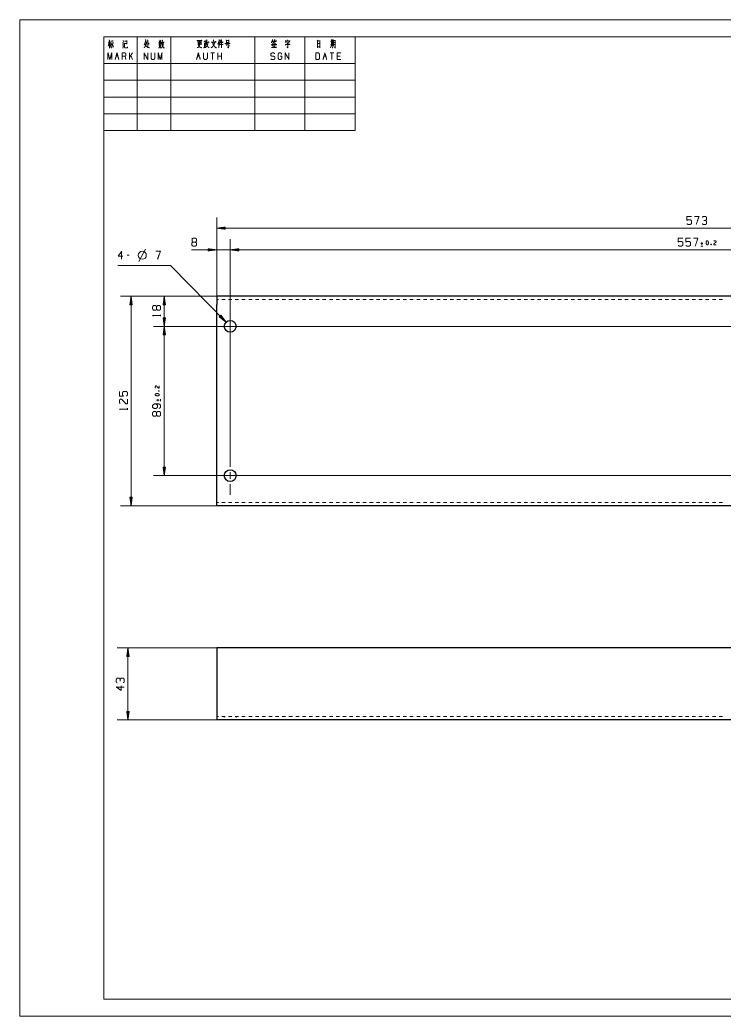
# Model space of a CAD drawing. Header units: millimetres. Extents: x 0 to 420, y 0 to 297.
# Drawn here: x 0 to 210, y 0 to 297 of the extents above; entities that cross this region are included whole.
import ezdxf

# ---------------------------------------------------------------- set-up
doc = ezdxf.new("R2010")
doc.units = ezdxf.units.MM
doc.layers.add('101', color=7, linetype='Continuous', true_color=0xffffff)

msp = doc.modelspace()

# ---------------------------------------------------------------- linework, layer by layer
at = {"layer": '101', "color": 133, "linetype": 'Continuous', "lineweight": 18}
for p, q in [((0, 297), (0, 0)), ((420, 297), (0, 297)), ((25, 292), (25, 264)), ((25, 292), (100, 292)), ((25, 292), (100, 292)), ((25, 292), (100, 292)), ((415, 292), (25, 292)), ((25, 292), (25, 5)), ((35, 292), (35, 264)), ((45, 292), (45, 264)), ((70, 292), (70, 264)), ((85, 292), (85, 264)), ((100, 292), (100, 264)), ((25, 284), (100, 284)), ((25, 279), (100, 279)), ((25, 274), (100, 274)), ((25, 269), (100, 269)), ((25, 264), (100, 264)), ((25, 5), (415, 5)), ((0, 0), (420, 0))]:
    msp.add_line(p, q, dxfattribs=at)
at = {"layer": '101', "color": 72, "linetype": 'Continuous', "lineweight": 18}
for p, q in [((93.22, 291.13), (93.33, 290.98)), ((26.57, 290.3), (26.35, 289.18)), ((26.36, 290.36), (26.98, 290.36)), ((26.69, 290.14), (26.91, 289.66)), ((27.11, 289.78), (26.88, 288.91)), ((27.56, 289.76), (27.87, 288.87)), ((30.65, 288.62), (30.93, 289.08)), ((30.74, 290.88), (30.87, 290.49)), ((31.13, 290.07), (31.22, 289.97)), ((37.42, 290.41), (37.77, 290.41)), ((41.4, 289.47), (42.16, 289.47)), ((41.69, 290.2), (41.43, 289.78)), ((41.53, 290.78), (41.66, 290.49)), ((41.88, 290.18), (42.11, 289.91)), ((42.14, 290.82), (41.95, 290.49)), ((53.1, 289.76), (53.98, 289.76)), ((53.11, 290.49), (53.99, 290.49)), ((53.11, 290.14), (53.98, 290.14)), ((54.01, 290.63), (54.01, 289.56)), ((55, 290.16), (55, 288.89)), ((55.02, 290.01), (55.35, 290.01)), ((55.4, 290.82), (55.37, 289.89)), ((59.27, 290.28), (59.27, 288.65)), ((61.56, 290.86), (62.32, 290.86)), ((61.56, 290.28), (62.32, 290.28)), ((61.73, 289.91), (61.56, 289.33)), ((61.6, 289.56), (62.33, 289.56)), ((62.33, 291.05), (62.33, 290.09)), ((75.31, 289.52), (75.48, 289.02)), ((75.35, 289.72), (76.07, 289.72)), ((75.6, 289.62), (75.76, 289.2)), ((76.13, 289.56), (75.92, 288.89)), ((76.04, 290.67), (76.21, 290.34)), ((92.92, 289.33), (92.65, 288.71)), ((92.86, 289.95), (93.25, 289.95)), ((93.18, 289.37), (93.28, 289.04)), ((93.75, 288.94), (94, 288.69)), ((28.66, 286.17), (29.22, 286.17)), ((31.62, 285.18), (31.34, 286.17)), ((33.59, 287.14), (32.63, 285.78)), ((32.63, 285.18), (32.63, 287.14)), ((33.59, 285.18), (33.04, 286.36)), ((52.94, 286.17), (53.49, 286.17)), ((58.02, 287.14), (56.9, 287.14)), ((57.46, 287.14), (57.46, 285.18)), ((59.02, 285.18), (59.02, 287.14)), ((60.14, 286.17), (59.02, 286.17)), ((60.14, 285.18), (60.14, 287.14)), ((90.65, 286.17), (91.2, 286.17)), ((93.6, 287.14), (92.49, 287.14)), ((93.05, 287.14), (93.05, 285.18)), ((95.45, 286.17), (94.61, 286.17)), ((203.62, 230.36), (203.06, 230.36)), ((203.06, 229.58), (203.62, 229.58)), ((203.34, 230.76), (203.34, 229.96)), ((206.05, 230.19), (206.13, 229.98)), ((32.61, 226.84), (31.94, 226.84)), ((35.45, 225), (37.45, 228.65)), ((41.95, 208.66), (41.95, 209.08)), ((41.32, 186.35), (41.54, 186.43)), ((32.04, 180.77), (32.04, 181.2)), ((40.75, 183.64), (41.55, 183.64)), ((41.15, 183.93), (41.15, 183.36)), ((41.94, 183.36), (41.94, 183.93))]:
    msp.add_line(p, q, dxfattribs=at)
at = {"layer": '101', "color": 22, "linetype": 'Continuous', "lineweight": 18}
for p, q in [((58.7, 212.14), (58.7, 238.1)), ((61.24, 235.26), (58.7, 234.92)), ((58.7, 234.92), (345.2, 234.92)), ((58.7, 234.92), (61.24, 234.59)), ((61.24, 234.95), (58.89, 234.95)), ((61.24, 234.9), (58.89, 234.9)), ((61.24, 235), (59.28, 235)), ((61.24, 234.84), (59.28, 234.84)), ((61.24, 235.05), (59.66, 235.05)), ((61.24, 234.79), (59.66, 234.79)), ((61.24, 235.1), (60.05, 235.1)), ((61.24, 234.74), (60.05, 234.74)), ((61.24, 235.15), (60.43, 235.15)), ((61.24, 234.69), (60.43, 234.69)), ((61.24, 235.2), (60.82, 235.2)), ((61.24, 234.64), (60.82, 234.64)), ((61.24, 235.25), (61.21, 235.25)), ((61.24, 235.25), (61.21, 235.25)), ((61.24, 234.59), (61.24, 235.26)), ((61.24, 234.59), (61.21, 234.59)), ((61.24, 234.59), (61.21, 234.59)), ((58.7, 228.46), (56.16, 228.8)), ((56.16, 228.8), (56.16, 228.13)), ((56.16, 228.79), (56.19, 228.79)), ((56.16, 228.79), (56.19, 228.79)), ((56.16, 228.74), (56.57, 228.74)), ((56.16, 228.69), (56.96, 228.69)), ((58.7, 212.14), (58.7, 231.64)), ((62.7, 211.41), (62.7, 231.64)), ((62.7, 166.91), (62.7, 231.64)), ((65.24, 228.8), (62.7, 228.46)), ((65.24, 228.8), (62.7, 228.46)), ((65.24, 228.69), (64.43, 228.69)), ((65.24, 228.69), (64.43, 228.69)), ((65.24, 228.74), (64.82, 228.74)), ((65.24, 228.74), (64.82, 228.74)), ((65.24, 228.79), (65.21, 228.79)), ((65.24, 228.79), (65.21, 228.79)), ((65.24, 228.79), (65.21, 228.79)), ((65.24, 228.79), (65.21, 228.79)), ((65.24, 228.13), (65.24, 228.8)), ((65.24, 228.13), (65.24, 228.8)), ((70.63, 228.46), (51.13, 228.46)), ((56.16, 228.64), (57.35, 228.64)), ((56.16, 228.59), (57.73, 228.59)), ((56.16, 228.54), (58.12, 228.54)), ((56.16, 228.49), (58.5, 228.49)), ((56.16, 228.13), (58.7, 228.46)), ((56.16, 228.44), (58.5, 228.44)), ((56.16, 228.39), (58.12, 228.39)), ((56.16, 228.34), (57.73, 228.34)), ((56.16, 228.29), (57.35, 228.29)), ((56.16, 228.24), (56.96, 228.24)), ((56.16, 228.18), (56.57, 228.18)), ((56.16, 228.13), (56.19, 228.13)), ((56.16, 228.13), (56.19, 228.13)), ((62.7, 228.46), (341.2, 228.46)), ((62.7, 228.46), (65.24, 228.13)), ((62.7, 228.46), (65.24, 228.13)), ((65.24, 228.49), (62.89, 228.49)), ((65.24, 228.49), (62.89, 228.49)), ((65.24, 228.44), (62.89, 228.44)), ((65.24, 228.44), (62.89, 228.44)), ((65.24, 228.54), (63.28, 228.54)), ((65.24, 228.54), (63.28, 228.54)), ((65.24, 228.39), (63.28, 228.39)), ((65.24, 228.39), (63.28, 228.39)), ((65.24, 228.59), (63.66, 228.59)), ((65.24, 228.59), (63.66, 228.59)), ((65.24, 228.34), (63.66, 228.34)), ((65.24, 228.34), (63.66, 228.34)), ((65.24, 228.64), (64.05, 228.64)), ((65.24, 228.64), (64.05, 228.64)), ((65.24, 228.29), (64.05, 228.29)), ((65.24, 228.29), (64.05, 228.29)), ((65.24, 228.24), (64.43, 228.24)), ((65.24, 228.24), (64.43, 228.24)), ((65.24, 228.18), (64.82, 228.18)), ((65.24, 228.18), (64.82, 228.18)), ((65.24, 228.13), (65.21, 228.13)), ((65.24, 228.13), (65.21, 228.13)), ((65.24, 228.13), (65.21, 228.13)), ((65.24, 228.13), (65.21, 228.13)), ((44.87, 223.75), (29.15, 223.75)), ((61.47, 206.89), (44.87, 223.75)), ((58.7, 214.64), (29.95, 214.64)), ((33.13, 214.64), (32.8, 212.1)), ((33.05, 212.1), (33.05, 214.06)), ((33.1, 212.1), (33.1, 214.45)), ((33.46, 212.1), (33.13, 214.64)), ((33.13, 214.64), (33.13, 152.14)), ((33.15, 212.1), (33.15, 214.45)), ((33.21, 212.1), (33.21, 214.06)), ((58.7, 214.64), (39.87, 214.64)), ((43.05, 214.64), (42.71, 212.1)), ((42.97, 212.1), (42.97, 214.06)), ((43.02, 212.1), (43.02, 214.45)), ((43.05, 214.64), (43.05, 205.64)), ((43.38, 212.1), (43.05, 214.64)), ((43.07, 212.1), (43.07, 214.45)), ((43.12, 212.1), (43.12, 214.06)), ((32.8, 212.1), (32.8, 212.13)), ((32.8, 212.1), (32.8, 212.13)), ((32.8, 212.1), (33.46, 212.1)), ((32.85, 212.1), (32.85, 212.52)), ((32.9, 212.1), (32.9, 212.9)), ((32.95, 212.1), (32.95, 213.29)), ((33, 212.1), (33, 213.68)), ((33.26, 212.1), (33.26, 213.68)), ((33.31, 212.1), (33.31, 213.29)), ((33.36, 212.1), (33.36, 212.9)), ((33.41, 212.1), (33.41, 212.52)), ((33.46, 212.1), (33.46, 212.13)), ((33.46, 212.1), (33.46, 212.13)), ((42.71, 212.1), (43.38, 212.1)), ((42.72, 212.1), (42.72, 212.13)), ((42.72, 212.1), (42.72, 212.13)), ((42.77, 212.1), (42.77, 212.52)), ((42.82, 212.1), (42.82, 212.9)), ((42.87, 212.1), (42.87, 213.29)), ((42.92, 212.1), (42.92, 213.68)), ((43.17, 212.1), (43.17, 213.68)), ((43.22, 212.1), (43.22, 213.29)), ((43.28, 212.1), (43.28, 212.9)), ((43.33, 212.1), (43.33, 212.52)), ((43.38, 212.1), (43.38, 212.13)), ((43.38, 212.1), (43.38, 212.13)), ((43.38, 208.18), (42.71, 208.18)), ((42.71, 208.18), (43.05, 205.64)), ((42.72, 208.18), (42.72, 208.15)), ((42.72, 208.18), (42.72, 208.15)), ((42.77, 208.18), (42.77, 207.76)), ((42.82, 208.18), (42.82, 207.38)), ((42.87, 208.18), (42.87, 206.99)), ((42.92, 208.18), (42.92, 206.61)), ((42.97, 208.18), (42.97, 206.22)), ((43.02, 208.18), (43.02, 205.83)), ((43.05, 205.64), (43.38, 208.18)), ((43.07, 208.18), (43.07, 205.83)), ((43.12, 208.18), (43.12, 206.22)), ((43.17, 208.18), (43.17, 206.61)), ((43.22, 208.18), (43.22, 206.99)), ((43.28, 208.18), (43.28, 207.38)), ((43.33, 208.18), (43.33, 207.76)), ((43.38, 208.18), (43.38, 208.15)), ((43.38, 208.18), (43.38, 208.15)), ((59.93, 208.93), (59.45, 208.46)), ((59.45, 208.47), (59.47, 208.44)), ((59.45, 208.47), (59.47, 208.44)), ((59.45, 208.46), (61.47, 206.89)), ((59.49, 208.5), (59.78, 208.2)), ((59.52, 208.54), (60.09, 207.97)), ((59.56, 208.57), (60.4, 207.73)), ((59.6, 208.61), (60.7, 207.49)), ((59.63, 208.64), (61.01, 207.25)), ((59.67, 208.68), (61.32, 207.01)), ((59.71, 208.72), (61.35, 207.04)), ((59.74, 208.75), (61.12, 207.35)), ((59.78, 208.79), (60.88, 207.66)), ((59.81, 208.82), (60.65, 207.98)), ((59.85, 208.86), (60.41, 208.29)), ((59.89, 208.89), (60.18, 208.6)), ((59.92, 208.93), (59.94, 208.91)), ((59.92, 208.93), (59.94, 208.91)), ((61.47, 206.89), (59.93, 208.93)), ((335.43, 205.64), (39.87, 205.64)), ((56.93, 205.64), (39.87, 205.64)), ((43.05, 205.64), (42.71, 203.1)), ((42.97, 203.1), (42.97, 205.06)), ((43.02, 203.1), (43.02, 205.45)), ((43.05, 205.64), (43.05, 161.14)), ((43.38, 203.1), (43.05, 205.64)), ((43.07, 203.1), (43.07, 205.45)), ((43.12, 203.1), (43.12, 205.06)), ((42.71, 203.1), (43.38, 203.1)), ((42.72, 203.1), (42.72, 203.13)), ((42.72, 203.1), (42.72, 203.13)), ((42.77, 203.1), (42.77, 203.52)), ((42.82, 203.1), (42.82, 203.9)), ((42.87, 203.1), (42.87, 204.29)), ((42.92, 203.1), (42.92, 204.68)), ((43.17, 203.1), (43.17, 204.68)), ((43.22, 203.1), (43.22, 204.29)), ((43.28, 203.1), (43.28, 203.9)), ((43.33, 203.1), (43.33, 203.52)), ((43.38, 203.1), (43.38, 203.13)), ((43.38, 203.1), (43.38, 203.13)), ((42.71, 163.68), (43.05, 161.14)), ((43.38, 163.68), (42.71, 163.68)), ((42.72, 163.68), (42.72, 163.65)), ((42.72, 163.68), (42.72, 163.65)), ((42.77, 163.68), (42.77, 163.26)), ((42.82, 163.68), (42.82, 162.88)), ((42.87, 163.68), (42.87, 162.49)), ((42.92, 163.68), (42.92, 162.11)), ((42.97, 163.68), (42.97, 161.72)), ((43.02, 163.68), (43.02, 161.33)), ((43.05, 161.14), (43.38, 163.68)), ((43.07, 163.68), (43.07, 161.33)), ((43.12, 163.68), (43.12, 161.72)), ((43.17, 163.68), (43.17, 162.11)), ((43.22, 163.68), (43.22, 162.49)), ((43.28, 163.68), (43.28, 162.88)), ((43.33, 163.68), (43.33, 163.26)), ((43.38, 163.68), (43.38, 163.65)), ((43.38, 163.68), (43.38, 163.65)), ((335.43, 161.14), (39.87, 161.14)), ((32.8, 154.68), (32.8, 154.65)), ((33.46, 154.68), (32.8, 154.68)), ((32.8, 154.68), (32.8, 154.65)), ((32.8, 154.68), (33.13, 152.14)), ((32.85, 154.68), (32.85, 154.26)), ((32.9, 154.68), (32.9, 153.88)), ((32.95, 154.68), (32.95, 153.49)), ((33, 154.68), (33, 153.11)), ((33.05, 154.68), (33.05, 152.72)), ((33.1, 154.68), (33.1, 152.33)), ((33.13, 152.14), (33.46, 154.68)), ((33.15, 154.68), (33.15, 152.33)), ((33.21, 154.68), (33.21, 152.72)), ((33.26, 154.68), (33.26, 153.11)), ((33.31, 154.68), (33.31, 153.49)), ((33.36, 154.68), (33.36, 153.88)), ((33.41, 154.68), (33.41, 154.26)), ((33.46, 154.68), (33.46, 154.65)), ((33.46, 154.68), (33.46, 154.65)), ((58.7, 152.14), (29.95, 152.14)), ((58.7, 109.79), (29.03, 109.79)), ((32.2, 109.79), (31.87, 107.25)), ((31.87, 107.25), (31.87, 107.28)), ((31.87, 107.25), (31.87, 107.28)), ((31.87, 107.25), (32.54, 107.25)), ((31.92, 107.25), (31.92, 107.67)), ((31.98, 107.25), (31.98, 108.05)), ((32.03, 107.25), (32.03, 108.44)), ((32.08, 107.25), (32.08, 108.82)), ((32.13, 107.25), (32.13, 109.21)), ((32.18, 107.25), (32.18, 109.6)), ((32.54, 107.25), (32.2, 109.79)), ((32.2, 109.79), (32.2, 88.29)), ((32.23, 107.25), (32.23, 109.6)), ((32.28, 107.25), (32.28, 109.21)), ((32.33, 107.25), (32.33, 108.82)), ((32.38, 107.25), (32.38, 108.44)), ((32.43, 107.25), (32.43, 108.05)), ((32.48, 107.25), (32.48, 107.67)), ((32.53, 107.25), (32.53, 107.28)), ((32.53, 107.25), (32.53, 107.28)), ((31.87, 90.83), (31.87, 90.8)), ((31.87, 90.83), (32.2, 88.29)), ((32.54, 90.83), (31.87, 90.83)), ((31.87, 90.83), (31.87, 90.8)), ((31.92, 90.83), (31.92, 90.41)), ((31.98, 90.83), (31.98, 90.03)), ((32.03, 90.83), (32.03, 89.64)), ((32.08, 90.83), (32.08, 89.25)), ((32.13, 90.83), (32.13, 88.87)), ((32.18, 90.83), (32.18, 88.48)), ((32.2, 88.29), (32.54, 90.83)), ((32.23, 90.83), (32.23, 88.48)), ((32.28, 90.83), (32.28, 88.87)), ((32.33, 90.83), (32.33, 89.25)), ((32.38, 90.83), (32.38, 89.64)), ((32.43, 90.83), (32.43, 90.03)), ((32.48, 90.83), (32.48, 90.41)), ((32.53, 90.83), (32.53, 90.8)), ((32.53, 90.83), (32.53, 90.8)), ((58.7, 88.29), (29.03, 88.29))]:
    msp.add_line(p, q, dxfattribs=at)
at = {"layer": '101', "color": 22, "linetype": 'Continuous', "lineweight": 25}
for p, q in [((345.2, 214.64), (58.7, 214.64)), ((58.7, 154.64), (58.7, 212.14)), ((345.2, 152.14), (58.7, 152.14)), ((345.2, 109.79), (58.7, 109.79)), ((58.7, 109.79), (58.7, 90.79)), ((345.2, 88.29), (58.7, 88.29))]:
    msp.add_line(p, q, dxfattribs=at)
at = {"layer": '101', "color": 53, "linetype": 'Continuous', "lineweight": 18}
for p, q in [((59.2, 213.64), (58.7, 213.64)), ((61.2, 213.64), (60.2, 213.64)), ((63.21, 213.64), (62.2, 213.64)), ((65.21, 213.64), (64.21, 213.64)), ((67.21, 213.64), (66.21, 213.64)), ((69.22, 213.64), (68.21, 213.64)), ((71.22, 213.64), (70.22, 213.64)), ((73.22, 213.64), (72.22, 213.64)), ((75.23, 213.64), (74.22, 213.64)), ((77.23, 213.64), (76.23, 213.64)), ((79.23, 213.64), (78.23, 213.64)), ((81.24, 213.64), (80.23, 213.64)), ((83.24, 213.64), (82.24, 213.64)), ((85.24, 213.64), (84.24, 213.64)), ((87.25, 213.64), (86.25, 213.64)), ((89.25, 213.64), (88.25, 213.64)), ((91.25, 213.64), (90.25, 213.64)), ((93.26, 213.64), (92.26, 213.64)), ((95.26, 213.64), (94.26, 213.64)), ((97.26, 213.64), (96.26, 213.64)), ((99.27, 213.64), (98.27, 213.64)), ((101.27, 213.64), (100.27, 213.64)), ((103.28, 213.64), (102.27, 213.64)), ((105.28, 213.64), (104.28, 213.64)), ((107.28, 213.64), (106.28, 213.64)), ((109.29, 213.64), (108.28, 213.64)), ((111.29, 213.64), (110.29, 213.64)), ((113.29, 213.64), (112.29, 213.64)), ((115.3, 213.64), (114.29, 213.64)), ((117.3, 213.64), (116.3, 213.64)), ((119.3, 213.64), (118.3, 213.64)), ((121.31, 213.64), (120.3, 213.64)), ((123.31, 213.64), (122.31, 213.64)), ((125.31, 213.64), (124.31, 213.64)), ((127.32, 213.64), (126.32, 213.64)), ((129.32, 213.64), (128.32, 213.64)), ((131.32, 213.64), (130.32, 213.64)), ((133.33, 213.64), (132.33, 213.64)), ((135.33, 213.64), (134.33, 213.64)), ((137.33, 213.64), (136.33, 213.64)), ((139.34, 213.64), (138.34, 213.64)), ((141.34, 213.64), (140.34, 213.64)), ((143.34, 213.64), (142.34, 213.64)), ((145.35, 213.64), (144.35, 213.64)), ((147.35, 213.64), (146.35, 213.64)), ((149.36, 213.64), (148.35, 213.64)), ((151.36, 213.64), (150.36, 213.64)), ((153.36, 213.64), (152.36, 213.64)), ((155.37, 213.64), (154.36, 213.64)), ((157.37, 213.64), (156.37, 213.64)), ((159.37, 213.64), (158.37, 213.64)), ((161.38, 213.64), (160.37, 213.64)), ((163.38, 213.64), (162.38, 213.64)), ((165.38, 213.64), (164.38, 213.64)), ((167.39, 213.64), (166.39, 213.64)), ((169.39, 213.64), (168.39, 213.64)), ((171.39, 213.64), (170.39, 213.64)), ((173.4, 213.64), (172.4, 213.64)), ((175.4, 213.64), (174.4, 213.64)), ((177.4, 213.64), (176.4, 213.64)), ((179.41, 213.64), (178.41, 213.64)), ((181.41, 213.64), (180.41, 213.64)), ((183.41, 213.64), (182.41, 213.64)), ((185.42, 213.64), (184.42, 213.64)), ((187.42, 213.64), (186.42, 213.64)), ((189.43, 213.64), (188.42, 213.64)), ((191.43, 213.64), (190.43, 213.64)), ((193.43, 213.64), (192.43, 213.64)), ((195.44, 213.64), (194.43, 213.64)), ((197.44, 213.64), (196.44, 213.64)), ((199.44, 213.64), (198.44, 213.64)), ((201.45, 213.64), (200.44, 213.64)), ((203.45, 213.64), (202.45, 213.64)), ((205.45, 213.64), (204.45, 213.64)), ((207.46, 213.64), (206.46, 213.64)), ((209.46, 213.64), (208.46, 213.64)), ((58.7, 153.14), (59.2, 153.14)), ((60.2, 153.14), (61.2, 153.14)), ((62.2, 153.14), (63.21, 153.14)), ((64.21, 153.14), (65.21, 153.14)), ((66.21, 153.14), (67.21, 153.14)), ((68.21, 153.14), (69.22, 153.14)), ((70.22, 153.14), (71.22, 153.14)), ((72.22, 153.14), (73.22, 153.14)), ((74.22, 153.14), (75.23, 153.14)), ((76.23, 153.14), (77.23, 153.14)), ((78.23, 153.14), (79.23, 153.14)), ((80.23, 153.14), (81.24, 153.14)), ((82.24, 153.14), (83.24, 153.14)), ((84.24, 153.14), (85.24, 153.14)), ((86.25, 153.14), (87.25, 153.14)), ((88.25, 153.14), (89.25, 153.14)), ((90.25, 153.14), (91.25, 153.14)), ((92.26, 153.14), (93.26, 153.14)), ((94.26, 153.14), (95.26, 153.14)), ((96.26, 153.14), (97.26, 153.14)), ((98.27, 153.14), (99.27, 153.14)), ((100.27, 153.14), (101.27, 153.14)), ((102.27, 153.14), (103.28, 153.14)), ((104.28, 153.14), (105.28, 153.14)), ((106.28, 153.14), (107.28, 153.14)), ((108.28, 153.14), (109.29, 153.14)), ((110.29, 153.14), (111.29, 153.14)), ((112.29, 153.14), (113.29, 153.14)), ((114.29, 153.14), (115.3, 153.14)), ((116.3, 153.14), (117.3, 153.14)), ((118.3, 153.14), (119.3, 153.14)), ((120.3, 153.14), (121.31, 153.14)), ((122.31, 153.14), (123.31, 153.14)), ((124.31, 153.14), (125.31, 153.14)), ((126.32, 153.14), (127.32, 153.14)), ((128.32, 153.14), (129.32, 153.14)), ((130.32, 153.14), (131.32, 153.14)), ((132.33, 153.14), (133.33, 153.14)), ((134.33, 153.14), (135.33, 153.14)), ((136.33, 153.14), (137.33, 153.14)), ((138.34, 153.14), (139.34, 153.14)), ((140.34, 153.14), (141.34, 153.14)), ((142.34, 153.14), (143.34, 153.14)), ((144.35, 153.14), (145.35, 153.14)), ((146.35, 153.14), (147.35, 153.14)), ((148.35, 153.14), (149.36, 153.14)), ((150.36, 153.14), (151.36, 153.14)), ((152.36, 153.14), (153.36, 153.14)), ((154.36, 153.14), (155.37, 153.14)), ((156.37, 153.14), (157.37, 153.14)), ((158.37, 153.14), (159.37, 153.14)), ((160.37, 153.14), (161.38, 153.14)), ((162.38, 153.14), (163.38, 153.14)), ((164.38, 153.14), (165.38, 153.14)), ((166.39, 153.14), (167.39, 153.14)), ((168.39, 153.14), (169.39, 153.14)), ((170.39, 153.14), (171.39, 153.14)), ((172.4, 153.14), (173.4, 153.14)), ((174.4, 153.14), (175.4, 153.14)), ((176.4, 153.14), (177.4, 153.14)), ((178.41, 153.14), (179.41, 153.14)), ((180.41, 153.14), (181.41, 153.14)), ((182.41, 153.14), (183.41, 153.14)), ((184.42, 153.14), (185.42, 153.14)), ((186.42, 153.14), (187.42, 153.14)), ((188.42, 153.14), (189.43, 153.14)), ((190.43, 153.14), (191.43, 153.14)), ((192.43, 153.14), (193.43, 153.14)), ((194.43, 153.14), (195.44, 153.14)), ((196.44, 153.14), (197.44, 153.14)), ((198.44, 153.14), (199.44, 153.14)), ((200.44, 153.14), (201.45, 153.14)), ((202.45, 153.14), (203.45, 153.14)), ((204.45, 153.14), (205.45, 153.14)), ((206.46, 153.14), (207.46, 153.14)), ((208.46, 153.14), (209.46, 153.14)), ((59.2, 89.29), (58.7, 89.29)), ((61.2, 89.29), (60.2, 89.29)), ((60.95, 89.29), (60.95, 89.04)), ((63.21, 89.29), (62.2, 89.29)), ((65.21, 89.29), (64.21, 89.29)), ((64.45, 89.04), (64.45, 89.29)), ((67.21, 89.29), (66.21, 89.29)), ((69.22, 89.29), (68.21, 89.29)), ((71.22, 89.29), (70.22, 89.29)), ((73.22, 89.29), (72.22, 89.29)), ((75.23, 89.29), (74.22, 89.29)), ((77.23, 89.29), (76.23, 89.29)), ((79.23, 89.29), (78.23, 89.29)), ((81.24, 89.29), (80.23, 89.29)), ((83.24, 89.29), (82.24, 89.29)), ((85.24, 89.29), (84.24, 89.29)), ((87.25, 89.29), (86.25, 89.29)), ((89.25, 89.29), (88.25, 89.29)), ((91.25, 89.29), (90.25, 89.29)), ((93.26, 89.29), (92.26, 89.29)), ((95.26, 89.29), (94.26, 89.29)), ((97.26, 89.29), (96.26, 89.29)), ((99.27, 89.29), (98.27, 89.29)), ((101.27, 89.29), (100.27, 89.29)), ((103.28, 89.29), (102.27, 89.29)), ((105.28, 89.29), (104.28, 89.29)), ((107.28, 89.29), (106.28, 89.29)), ((109.29, 89.29), (108.28, 89.29)), ((111.29, 89.29), (110.29, 89.29)), ((113.29, 89.29), (112.29, 89.29)), ((115.3, 89.29), (114.29, 89.29)), ((117.3, 89.29), (116.3, 89.29)), ((119.3, 89.29), (118.3, 89.29)), ((121.31, 89.29), (120.3, 89.29)), ((123.31, 89.29), (122.31, 89.29)), ((125.31, 89.29), (124.31, 89.29)), ((127.32, 89.29), (126.32, 89.29)), ((129.32, 89.29), (128.32, 89.29)), ((131.32, 89.29), (130.32, 89.29)), ((133.33, 89.29), (132.33, 89.29)), ((135.33, 89.29), (134.33, 89.29)), ((137.33, 89.29), (136.33, 89.29)), ((139.34, 89.29), (138.34, 89.29)), ((141.34, 89.29), (140.34, 89.29)), ((143.34, 89.29), (142.34, 89.29)), ((145.35, 89.29), (144.35, 89.29)), ((147.35, 89.29), (146.35, 89.29)), ((149.36, 89.29), (148.35, 89.29)), ((151.36, 89.29), (150.36, 89.29)), ((153.36, 89.29), (152.36, 89.29)), ((155.37, 89.29), (154.36, 89.29)), ((157.37, 89.29), (156.37, 89.29)), ((159.37, 89.29), (158.37, 89.29)), ((161.38, 89.29), (160.37, 89.29)), ((163.38, 89.29), (162.38, 89.29)), ((165.38, 89.29), (164.38, 89.29)), ((167.39, 89.29), (166.39, 89.29)), ((169.39, 89.29), (168.39, 89.29)), ((171.39, 89.29), (170.39, 89.29)), ((173.4, 89.29), (172.4, 89.29)), ((175.4, 89.29), (174.4, 89.29)), ((177.4, 89.29), (176.4, 89.29)), ((179.41, 89.29), (178.41, 89.29)), ((181.41, 89.29), (180.41, 89.29)), ((183.41, 89.29), (182.41, 89.29)), ((185.42, 89.29), (184.42, 89.29)), ((187.42, 89.29), (186.42, 89.29)), ((189.43, 89.29), (188.42, 89.29)), ((191.43, 89.29), (190.43, 89.29)), ((193.43, 89.29), (192.43, 89.29)), ((195.44, 89.29), (194.43, 89.29)), ((197.44, 89.29), (196.44, 89.29)), ((199.44, 89.29), (198.44, 89.29)), ((201.45, 89.29), (200.44, 89.29)), ((203.45, 89.29), (202.45, 89.29)), ((205.45, 89.29), (204.45, 89.29)), ((207.46, 89.29), (206.46, 89.29)), ((209.46, 89.29), (208.46, 89.29)), ((60.95, 88.54), (60.95, 88.29)), ((64.45, 88.29), (64.45, 88.54))]:
    msp.add_line(p, q, dxfattribs=at)
at = {"layer": '101', "color": 151, "linetype": 'Continuous', "lineweight": 18}
for p, q in [((62.7, 208.23), (62.7, 211.41)), ((60.11, 205.64), (56.93, 205.64)), ((61.69, 205.64), (63.7, 205.64)), ((62.7, 204.64), (62.7, 206.64)), ((65.29, 205.64), (68.46, 205.64)), ((62.7, 203.05), (62.7, 199.88)), ((62.7, 163.73), (62.7, 166.91)), ((60.11, 161.14), (56.93, 161.14)), ((61.69, 161.14), (63.7, 161.14)), ((62.7, 160.14), (62.7, 162.14)), ((65.29, 161.14), (68.46, 161.14)), ((62.7, 158.55), (62.7, 155.38))]:
    msp.add_line(p, q, dxfattribs=at)
at = {"layer": '101', "color": 72, "linetype": 'Continuous', "lineweight": 18}
msp.add_circle((36.49, 226.84), 1.2, dxfattribs=at)
at = {"layer": '101', "color": 22, "linetype": 'Continuous', "lineweight": 25}
for centre in [(62.7, 205.64), (62.7, 161.14)]:
    msp.add_circle(centre, 1.75, dxfattribs=at)
at = {"layer": '101', "color": 72, "linetype": 'Continuous', "lineweight": 18}
for points, knots in [([(26.57, 291.07), (26.67, 290.94), (26.67, 288.6)], [0, 0, 0.064393, 1, 1]), ([(37.46, 291.13), (37.53, 290.94), (37.46, 290.67), (37.43, 290.53), (37.37, 290.34), (37.31, 290.14), (37.26, 289.95), (37.21, 289.78), (37.14, 289.66), (37.05, 289.52)], [0, 0, 0.116545, 0.278927, 0.365002, 0.478708, 0.603961, 0.717668, 0.817418, 0.901357, 1, 1]), ([(38.05, 291.11), (38.1, 290.96), (38.1, 288.87)], [0, 0, 0.06955, 1, 1]), ([(57.64, 291.07), (57.81, 290.65), (57.83, 290.76), (57.75, 290.55)], [0, 0, 0.581176, 0.716263, 1, 1]), ([(59.43, 291.13), (59.46, 290.98), (59.26, 290.34), (59.19, 290.09), (59.1, 289.95), (59, 289.76)], [0, 0, 0.101083, 0.561706, 0.738774, 0.854629, 1, 1]), ([(60.01, 291.13), (60.12, 290.98), (60.06, 291.05), (60.06, 288.65)], [0, 0, 0.069697, 0.101625, 1, 1]), ([(61.5, 291.07), (61.57, 290.98), (61.57, 290.14)], [0, 0, 0.115189, 1, 1]), ([(75.94, 291.15), (76.05, 291.03), (76.01, 291.05), (75.72, 290.38), (75.58, 290.14), (75.44, 289.95), (75.28, 289.72), (74.96, 289.52)], [0, 0, 0.080396, 0.103261, 0.444362, 0.576789, 0.688375, 0.819716, 1, 1]), ([(75.29, 291.17), (75.39, 291.03), (75.37, 291.07), (74.97, 290.16), (75.2, 290.69), (75.72, 290.69), (75.31, 290.69), (75.45, 290.34)], [0, 0, 0.057042, 0.07334, 0.392466, 0.581127, 0.745774, 0.87749, 1, 1]), ([(79.77, 291.11), (79.89, 290.82), (79.93, 290.86), (79.89, 290.76)], [0, 0, 0.644011, 0.768354, 1, 1]), ([(92.86, 291.13), (92.97, 290.98), (92.9, 291.07), (92.9, 289.56), (92.62, 289.56), (93.47, 289.56), (93.25, 289.56), (93.25, 291.07), (93.25, 290.67), (92.64, 290.67), (93.43, 290.67), (93.25, 290.67), (93.25, 290.26), (92.87, 290.26)], [0, 0, 0.025061, 0.039924, 0.243199, 0.280605, 0.39479, 0.42432, 0.627595, 0.680502, 0.763188, 0.869498, 0.893122, 0.948813, 1, 1]), ([(26.92, 290.07), (27.87, 290.07), (27.81, 290.24), (27.74, 290.09)], [0, 0, 0.737857, 0.874089, 1, 1]), ([(27.1, 290.69), (27.73, 290.69), (27.68, 290.82), (27.64, 290.74)], [0, 0, 0.736257, 0.890366, 1, 1]), ([(27.36, 290.07), (27.36, 288.65), (27.2, 288.73)], [0, 0, 0.887515, 1, 1]), ([(30.55, 290.14), (30.8, 290.14), (30.8, 290.26), (30.8, 288.81)], [0, 0, 0.136549, 0.204721, 1, 1]), ([(31.28, 290.69), (31.21, 290.63), (31.15, 290.69), (31.88, 290.69), (31.88, 290.88), (31.88, 289.78), (31.88, 289.97), (31.22, 289.97), (31.22, 288.83), (31.24, 288.75), (31.35, 288.71), (32.04, 288.71), (32.04, 289.02)], [0, 0, 0.017819, 0.033666, 0.169515, 0.204099, 0.407776, 0.442364, 0.564628, 0.775991, 0.791603, 0.814658, 0.942357, 1, 1]), ([(37.8, 290.55), (37.71, 289.95), (37.65, 289.76), (37.62, 289.62), (37.53, 289.47), (37.46, 289.31), (37.42, 289.18), (37.31, 289.02), (37.23, 288.89), (37.04, 288.71)], [0, 0, 0.296659, 0.392137, 0.46442, 0.547267, 0.635799, 0.700206, 0.795426, 0.869797, 1, 1]), ([(37.31, 290.01), (37.37, 289.87), (37.42, 289.7), (37.45, 289.56), (37.59, 289.27), (37.67, 289.18), (37.87, 288.98), (37.99, 288.87), (38.13, 288.79), (38.34, 288.73), (38.53, 288.73), (38.68, 288.71)], [0, 0, 0.075191, 0.157626, 0.228751, 0.384956, 0.438117, 0.578248, 0.65344, 0.734339, 0.837348, 0.928887, 1, 1]), ([(38.08, 290.38), (38.56, 289.72), (38.56, 289.91)], [0, 0, 0.814818, 1, 1]), ([(42.01, 289.41), (41.89, 289.16), (41.82, 288.98), (41.69, 288.79), (41.56, 288.69), (41.34, 288.65)], [0, 0, 0.251055, 0.434029, 0.64262, 0.795766, 1, 1]), ([(41.73, 290.94), (41.86, 290.88), (41.81, 290.92), (41.81, 289.76), (41.81, 290.3), (41.4, 290.3), (42.22, 290.3)], [0, 0, 0.046318, 0.069123, 0.437816, 0.608997, 0.739331, 1, 1]), ([(41.76, 289.68), (41.59, 289.1), (42.03, 288.62)], [0, 0, 0.483237, 1, 1]), ([(42.73, 290.2), (42.73, 289.95), (42.7, 289.68), (42.63, 289.39), (42.51, 289.1), (42.38, 288.89), (42.23, 288.71), (42.03, 288.58)], [0, 0, 0.134106, 0.280228, 0.441583, 0.610314, 0.742762, 0.870657, 1, 1]), ([(42.46, 290.96), (42.6, 290.82), (42.55, 290.86), (42.22, 289.8)], [0, 0, 0.143537, 0.187773, 1, 1]), ([(42.38, 290.01), (42.42, 289.8), (42.46, 289.56), (42.55, 289.27), (42.67, 288.98), (42.8, 288.75), (42.99, 288.6), (43.04, 288.75)], [0, 0, 0.122124, 0.267694, 0.442444, 0.622807, 0.774615, 0.912625, 1, 1]), ([(42.44, 290.28), (42.93, 290.28), (42.9, 290.45), (42.85, 290.34)], [0, 0, 0.634119, 0.848445, 1, 1]), ([(52.91, 290.86), (52.88, 290.76), (52.79, 290.88), (54.27, 290.88), (54.2, 290.98), (54.14, 290.88)], [0, 0, 0.054227, 0.130909, 0.87613, 0.940043, 1, 1]), ([(53.57, 290.88), (53.57, 289.72), (53.52, 289.58), (53.51, 289.41), (53.45, 289.2), (53.38, 289.04), (53.29, 288.91), (53.16, 288.81), (53.03, 288.75), (52.82, 288.73)], [0, 0, 0.455623, 0.515134, 0.580482, 0.665033, 0.736192, 0.79598, 0.861823, 0.919058, 1, 1]), ([(53.01, 290.63), (53.1, 290.49), (53.1, 289.58)], [0, 0, 0.156848, 1, 1]), ([(53.22, 289.6), (53.29, 289.43), (53.38, 289.29), (53.48, 289.16), (53.55, 289.04), (53.63, 288.94), (53.76, 288.87), (53.9, 288.79), (54.07, 288.75), (54.26, 288.71)], [0, 0, 0.124249, 0.240531, 0.35103, 0.449957, 0.536949, 0.636896, 0.752292, 0.866372, 1, 1]), ([(55.03, 288.89), (54.94, 288.71), (54.88, 288.73), (55.41, 289.37)], [0, 0, 0.187521, 0.244051, 1, 1]), ([(55.06, 290.65), (54.99, 290.57), (54.93, 290.65), (55.37, 290.65)], [0, 0, 0.169755, 0.325542, 1, 1]), ([(56.04, 290.36), (56.03, 290.16), (56, 289.95), (55.97, 289.72), (55.91, 289.52), (55.84, 289.33), (55.75, 289.18), (55.65, 289.02), (55.54, 288.91), (55.41, 288.81), (55.21, 288.71)], [0, 0, 0.105429, 0.211651, 0.328282, 0.437572, 0.539265, 0.625346, 0.724284, 0.79827, 0.883378, 1, 1]), ([(55.67, 291.05), (55.72, 290.96), (55.63, 290.41), (55.51, 289.99), (55.47, 289.85), (55.35, 289.62)], [0, 0, 0.062603, 0.440485, 0.727862, 0.828992, 1, 1]), ([(55.62, 290.18), (55.65, 289.99), (55.69, 289.8), (55.72, 289.6), (55.81, 289.43), (55.88, 289.29), (55.95, 289.12), (56.06, 288.98), (56.2, 288.83), (56.39, 288.73)], [0, 0, 0.109654, 0.220947, 0.342501, 0.451483, 0.545868, 0.651144, 0.754315, 0.874064, 1, 1]), ([(55.67, 290.38), (56.38, 290.38), (56.29, 290.49), (56.17, 290.36)], [0, 0, 0.696293, 0.830826, 1, 1]), ([(57.14, 290.45), (57.05, 290.34), (57.01, 290.38), (58.48, 290.38), (58.38, 290.55), (58.28, 290.41)], [0, 0, 0.066333, 0.095822, 0.818123, 0.913284, 1, 1]), ([(58.04, 290.41), (57.97, 290.01), (57.83, 289.6), (57.56, 289.16), (57.33, 288.87), (56.99, 288.69)], [0, 0, 0.190069, 0.398701, 0.640199, 0.817216, 1, 1]), ([(57.42, 290.3), (57.49, 290.07), (57.66, 289.58), (57.94, 289.18), (58.25, 288.83), (58.53, 288.71), (58.59, 288.79), (58.48, 288.62)], [0, 0, 0.103286, 0.330833, 0.538837, 0.740597, 0.872112, 0.915905, 1, 1]), ([(59.58, 289.66), (59.55, 289.52), (59.48, 289.66), (60.58, 289.66), (60.5, 289.78), (60.47, 289.68)], [0, 0, 0.08907, 0.186879, 0.848313, 0.935185, 1, 1]), ([(59.74, 290.92), (59.84, 290.69), (59.79, 290.78), (59.58, 289.91)], [0, 0, 0.200658, 0.282145, 1, 1]), ([(59.68, 290.3), (60.5, 290.3), (60.44, 290.45), (60.37, 290.3)], [0, 0, 0.720068, 0.857376, 1, 1]), ([(61.28, 289.91), (61.23, 289.85), (61.15, 289.95), (62.68, 289.95), (62.6, 290.01), (62.49, 289.91)], [0, 0, 0.038001, 0.105809, 0.873511, 0.927246, 1, 1]), ([(62.4, 289.62), (62.13, 288.65), (61.85, 288.94)], [0, 0, 0.71586, 1, 1]), ([(75.23, 288.81), (75.12, 288.71), (75.07, 288.81), (76.46, 288.81), (76.39, 288.94), (76.29, 288.79)], [0, 0, 0.078897, 0.135659, 0.837617, 0.910404, 1, 1]), ([(75.66, 290.26), (75.85, 290.09), (76.04, 289.97), (76.18, 289.87), (76.39, 289.7), (76.58, 289.68), (76.42, 289.6)], [0, 0, 0.194845, 0.370351, 0.508814, 0.712321, 0.860156, 1, 1]), ([(75.89, 290.69), (76.48, 290.69), (76.4, 290.84), (76.33, 290.74)], [0, 0, 0.669422, 0.855054, 1, 1]), ([(79.33, 289.68), (79.21, 289.52), (79.13, 289.66), (80.57, 289.66), (80.44, 289.76), (80.37, 289.68)], [0, 0, 0.096613, 0.17732, 0.867547, 0.947356, 1, 1]), ([(79.24, 290.92), (79.36, 290.69), (79.33, 290.78), (79.15, 290.28)], [0, 0, 0.294025, 0.394866, 1, 1]), ([(79.32, 290.67), (80.43, 290.67), (80.5, 290.84), (80.28, 290.36)], [0, 0, 0.611939, 0.711554, 1, 1]), ([(79.48, 290.2), (80.15, 290.2), (80.21, 290.26), (79.87, 289.89), (79.77, 289.97), (79.84, 289.89), (79.84, 288.73), (79.62, 288.87)], [0, 0, 0.230144, 0.259318, 0.430979, 0.476011, 0.513789, 0.910079, 1, 1]), ([(88.67, 290.94), (88.75, 290.78), (88.75, 288.69), (88.75, 289.02), (89.45, 289.02), (89.45, 288.71), (89.45, 290.88), (89.45, 290.76), (88.76, 290.76), (88.76, 289.95), (89.46, 289.95)], [0, 0, 0.022322, 0.280074, 0.320905, 0.407511, 0.44579, 0.713751, 0.729062, 0.813864, 0.913394, 1, 1]), ([(93.49, 291.03), (93.53, 290.88), (93.53, 289.7), (93.47, 289.43), (93.34, 289.12), (93.25, 288.87), (93.14, 288.69)], [0, 0, 0.062372, 0.548434, 0.661879, 0.800828, 0.909362, 1, 1]), ([(93.53, 290.86), (94, 290.86), (94, 290.98), (94, 288.62), (94, 290.28), (93.56, 290.28), (93.97, 290.28), (93.97, 289.7), (93.56, 289.7)], [0, 0, 0.072646, 0.091913, 0.457973, 0.714856, 0.782961, 0.846526, 0.936435, 1, 1]), ([(26.26, 285.18), (26.26, 287.14), (26.82, 285.18), (27.37, 287.14), (27.37, 285.18)], [0, 0, 0.245192, 0.5, 0.754808, 1, 1]), ([(30.51, 285.18), (30.51, 287.14), (31.34, 287.14), (31.62, 286.96), (31.62, 286.36), (31.34, 286.17), (30.51, 286.17)], [0, 0, 0.400952, 0.571035, 0.639278, 0.761676, 0.829917, 1, 1]), ([(37.01, 285.18), (37.01, 287.14), (38.12, 285.18), (38.12, 287.14)], [0, 0, 0.317574, 0.682426, 1, 1]), ([(39.13, 287.14), (39.13, 285.57), (39.39, 285.18), (39.95, 285.18), (40.24, 285.57), (40.24, 287.14)], [0, 0, 0.337152, 0.438599, 0.557781, 0.662848, 1, 1]), ([(41.25, 285.18), (41.25, 287.14), (41.81, 285.18), (42.36, 287.14), (42.36, 285.18)], [0, 0, 0.245192, 0.5, 0.754808, 1, 1]), ([(54.78, 287.14), (54.78, 285.57), (55.05, 285.18), (55.6, 285.18), (55.89, 285.57), (55.89, 287.14)], [0, 0, 0.337152, 0.438599, 0.557781, 0.662848, 1, 1]), ([(74.85, 285.36), (75.13, 285.18), (75.7, 285.18), (75.98, 285.39), (75.98, 285.97), (75.7, 286.17), (75.15, 286.17), (74.85, 286.36), (74.85, 286.96), (75.15, 287.14), (75.7, 287.14), (75.98, 286.96)], [0, 0, 0.068035, 0.184054, 0.254521, 0.372333, 0.442799, 0.555843, 0.626367, 0.748393, 0.81892, 0.931964, 1, 1]), ([(77.55, 286.17), (78.1, 286.17), (78.1, 285.57), (77.82, 285.18), (77.25, 285.18), (76.97, 285.57), (76.97, 286.75), (77.27, 287.14), (77.81, 287.14), (78.09, 286.75)], [0, 0, 0.103295, 0.214797, 0.304261, 0.410274, 0.499739, 0.718892, 0.809956, 0.910533, 1, 1]), ([(79.11, 285.18), (79.11, 287.14), (80.22, 285.18), (80.22, 287.14)], [0, 0, 0.317574, 0.682426, 1, 1]), ([(88.25, 285.18), (89.07, 285.18), (89.36, 285.57), (89.36, 286.75), (89.07, 287.14), (88.25, 287.14), (88.25, 285.18)], [0, 0, 0.142133, 0.227159, 0.431787, 0.516817, 0.65895, 1, 1]), ([(90.37, 285.18), (90.93, 287.14), (91.48, 285.18)], [0, 0, 0.5, 1, 1]), ([(95.73, 285.18), (94.61, 285.18), (94.61, 287.14), (95.73, 287.14)], [0, 0, 0.265389, 0.734611, 1, 1]), ([(198.85, 236.24), (199.19, 236.01), (199.88, 236.01), (200.21, 236.24), (200.21, 237.19), (199.88, 237.44), (199.19, 237.44), (198.85, 237.21), (198.85, 238.39), (200.21, 238.39)], [0, 0, 0.062227, 0.168342, 0.230572, 0.376816, 0.441266, 0.547382, 0.609608, 0.79049, 1, 1]), ([(201.64, 236.01), (202.49, 238.39), (201.14, 238.39)], [0, 0, 0.65247, 1, 1]), ([(204.43, 237.21), (204.76, 237.44), (204.76, 238.16), (204.43, 238.39), (203.74, 238.39), (203.4, 238.16)], [0, 0, 0.153872, 0.429851, 0.583723, 0.846122, 1, 1]), ([(203.42, 236.24), (203.74, 236.01), (204.43, 236.01), (204.76, 236.24), (204.76, 236.96), (204.43, 237.21), (203.92, 237.21)], [0, 0, 0.124124, 0.343691, 0.472446, 0.703377, 0.836727, 1, 1]), ([(51.62, 230.76), (51.31, 230.98), (51.31, 231.71), (51.62, 231.93), (52.31, 231.93), (52.65, 231.71), (52.65, 230.98), (52.31, 230.76), (51.62, 230.76), (51.29, 230.51), (51.29, 229.81), (51.62, 229.56), (52.31, 229.56), (52.65, 229.78), (52.65, 230.51), (52.31, 230.76)], [0, 0, 0.047573, 0.136084, 0.183658, 0.267815, 0.317167, 0.405679, 0.455029, 0.539186, 0.590297, 0.675758, 0.72687, 0.811026, 0.860377, 0.948888, 1, 1]), ([(196.27, 229.78), (196.61, 229.56), (197.3, 229.56), (197.63, 229.78), (197.63, 230.73), (197.3, 230.98), (196.61, 230.98), (196.27, 230.76), (196.27, 231.93), (197.63, 231.93)], [0, 0, 0.062229, 0.168344, 0.230571, 0.376815, 0.441262, 0.547377, 0.609606, 0.79049, 1, 1]), ([(198.55, 229.78), (198.88, 229.56), (199.57, 229.56), (199.91, 229.78), (199.91, 230.73), (199.57, 230.98), (198.88, 230.98), (198.55, 230.76), (198.55, 231.93), (199.91, 231.93)], [0, 0, 0.062229, 0.168343, 0.230572, 0.376814, 0.441264, 0.547378, 0.609607, 0.790489, 1, 1]), ([(201.34, 229.56), (202.18, 231.93), (200.84, 231.93)], [0, 0, 0.652472, 1, 1]), ([(205.03, 229.96), (205.2, 230.09), (205.29, 230.44), (205.29, 230.68), (205.2, 231.04), (205.03, 231.15), (204.86, 231.15), (204.7, 231.04), (204.61, 230.68), (204.62, 230.44), (204.7, 230.09), (204.86, 229.96), (205.03, 229.96)], [0, 0, 0.067527, 0.183972, 0.260585, 0.380945, 0.446139, 0.500302, 0.565502, 0.685861, 0.762527, 0.878305, 0.945837, 1, 1]), ([(206.05, 229.98), (206.13, 229.98), (206.17, 230.09), (206.13, 230.19), (206.05, 230.19), (206, 230.09), (206.05, 229.98), (206.13, 230.19)], [0, 0, 0.093979, 0.236801, 0.36596, 0.459939, 0.589098, 0.73192, 1, 1]), ([(206.89, 231.04), (207.05, 231.15), (207.4, 231.15), (207.56, 231.04), (207.56, 230.8), (206.88, 230.2), (206.89, 229.96), (207.56, 229.96)], [0, 0, 0.069686, 0.192977, 0.265269, 0.350224, 0.67474, 0.759754, 1, 1]), ([(30.67, 226.59), (29.32, 226.59), (30.33, 228.01), (30.33, 225.64)], [0, 0, 0.24587, 0.565295, 1, 1]), ([(41.04, 225.64), (41.89, 228.01), (40.54, 228.01)], [0, 0, 0.652469, 1, 1]), ([(40.75, 210.79), (40.53, 210.48), (39.8, 210.48), (39.58, 210.79), (39.58, 211.48), (39.8, 211.82), (40.53, 211.82), (40.75, 211.48), (40.75, 210.79), (41, 210.46), (41.7, 210.46), (41.95, 210.79), (41.95, 211.48), (41.73, 211.82), (41, 211.82), (40.75, 211.48)], [0, 0, 0.047575, 0.136086, 0.183661, 0.267817, 0.317166, 0.405678, 0.455028, 0.539184, 0.590298, 0.675757, 0.726871, 0.811027, 0.860377, 0.948888, 1, 1]), ([(39.78, 208.73), (39.58, 208.87), (41.95, 208.87)], [0, 0, 0.093491, 1, 1]), ([(40.47, 187.2), (40.36, 187.36), (40.36, 187.7), (40.47, 187.87), (40.71, 187.87), (41.31, 187.19), (41.55, 187.2), (41.55, 187.87)], [0, 0, 0.069688, 0.192972, 0.265273, 0.350226, 0.674741, 0.759753, 1, 1]), ([(31.81, 184.85), (32.04, 185.18), (32.04, 185.87), (31.81, 186.21), (30.86, 186.21), (30.61, 185.87), (30.61, 185.18), (30.84, 184.85), (29.66, 184.85), (29.66, 186.21)], [0, 0, 0.062229, 0.168343, 0.230572, 0.376816, 0.441266, 0.54738, 0.609609, 0.790489, 1, 1]), ([(41.55, 185.34), (41.42, 185.51), (41.07, 185.59), (40.84, 185.59), (40.47, 185.51), (40.36, 185.34), (40.36, 185.17), (40.47, 185), (40.84, 184.91), (41.07, 184.92), (41.42, 185), (41.55, 185.17), (41.55, 185.34)], [0, 0, 0.067524, 0.183969, 0.260581, 0.38094, 0.446136, 0.500306, 0.565502, 0.68586, 0.762526, 0.878306, 0.94583, 1, 1]), ([(41.54, 186.35), (41.54, 186.43), (41.42, 186.48), (41.32, 186.43), (41.32, 186.35), (41.42, 186.31), (41.54, 186.35), (41.32, 186.43)], [0, 0, 0.093979, 0.236779, 0.365947, 0.459926, 0.589104, 0.731913, 1, 1]), ([(29.89, 182.59), (29.66, 182.91), (29.66, 183.6), (29.89, 183.93), (30.36, 183.93), (31.56, 182.57), (32.04, 182.59), (32.04, 183.93)], [0, 0, 0.069694, 0.192979, 0.265274, 0.350227, 0.67474, 0.759752, 1, 1]), ([(41.48, 181.15), (41.95, 181.46), (41.95, 182.15), (41.48, 182.49), (40.05, 182.49), (39.58, 182.15), (39.58, 181.46), (40.05, 181.15), (40.53, 181.13), (41, 181.46), (41, 182.15), (40.53, 182.49)], [0, 0, 0.076855, 0.169523, 0.247728, 0.439296, 0.5175, 0.610168, 0.687023, 0.750923, 0.829128, 0.921796, 1, 1]), ([(29.86, 180.84), (29.66, 180.98), (32.04, 180.98)], [0, 0, 0.093486, 1, 1]), ([(40.75, 179.19), (40.53, 178.87), (39.8, 178.87), (39.58, 179.19), (39.58, 179.88), (39.8, 180.21), (40.53, 180.21), (40.75, 179.88), (40.75, 179.19), (41, 178.85), (41.7, 178.85), (41.95, 179.19), (41.95, 179.88), (41.73, 180.21), (41, 180.21), (40.75, 179.88)], [0, 0, 0.047575, 0.136086, 0.183661, 0.267817, 0.317166, 0.405678, 0.455028, 0.539184, 0.590298, 0.675757, 0.726871, 0.811027, 0.860377, 0.948888, 1, 1]), ([(30.16, 98.44), (30.16, 97.1), (28.74, 98.11), (31.11, 98.11)], [0, 0, 0.245869, 0.565295, 1, 1]), ([(29.91, 100.38), (29.69, 100.72), (28.96, 100.72), (28.74, 100.38), (28.74, 99.69), (28.96, 99.36)], [0, 0, 0.153875, 0.429853, 0.583728, 0.846125, 1, 1]), ([(30.89, 99.37), (31.11, 99.69), (31.11, 100.38), (30.89, 100.72), (30.16, 100.72), (29.91, 100.38), (29.91, 99.87)], [0, 0, 0.124121, 0.343689, 0.472447, 0.703379, 0.836734, 1, 1])]:
    msp.add_open_spline(points, degree=1, knots=knots, dxfattribs=at)
for points in [[(28.38, 285.18), (28.94, 287.14), (29.5, 285.18)], [(52.66, 285.18), (53.22, 287.14), (53.77, 285.18)]]:
    msp.add_open_spline(points, degree=1, dxfattribs=at)
at = {"layer": '101', "color": 22, "linetype": 'Continuous', "lineweight": 25}
for points, knots in [([(58.7, 214.64), (58.7, 214.52), (58.7, 213.61), (58.7, 212.14)], [0, 0, 0.04894, 0.412212, 1, 1]), ([(58.7, 152.14), (58.7, 152.62), (58.7, 153.17), (58.7, 154.64)], [0, 0, 0.190984, 0.412216, 1, 1]), ([(58.7, 90.79), (58.7, 89.32), (58.7, 88.41), (58.7, 88.29)], [0, 0, 0.587786, 0.95106, 1, 1])]:
    msp.add_open_spline(points, degree=1, knots=knots, dxfattribs=at)

doc.saveas('drawing.dxf')
